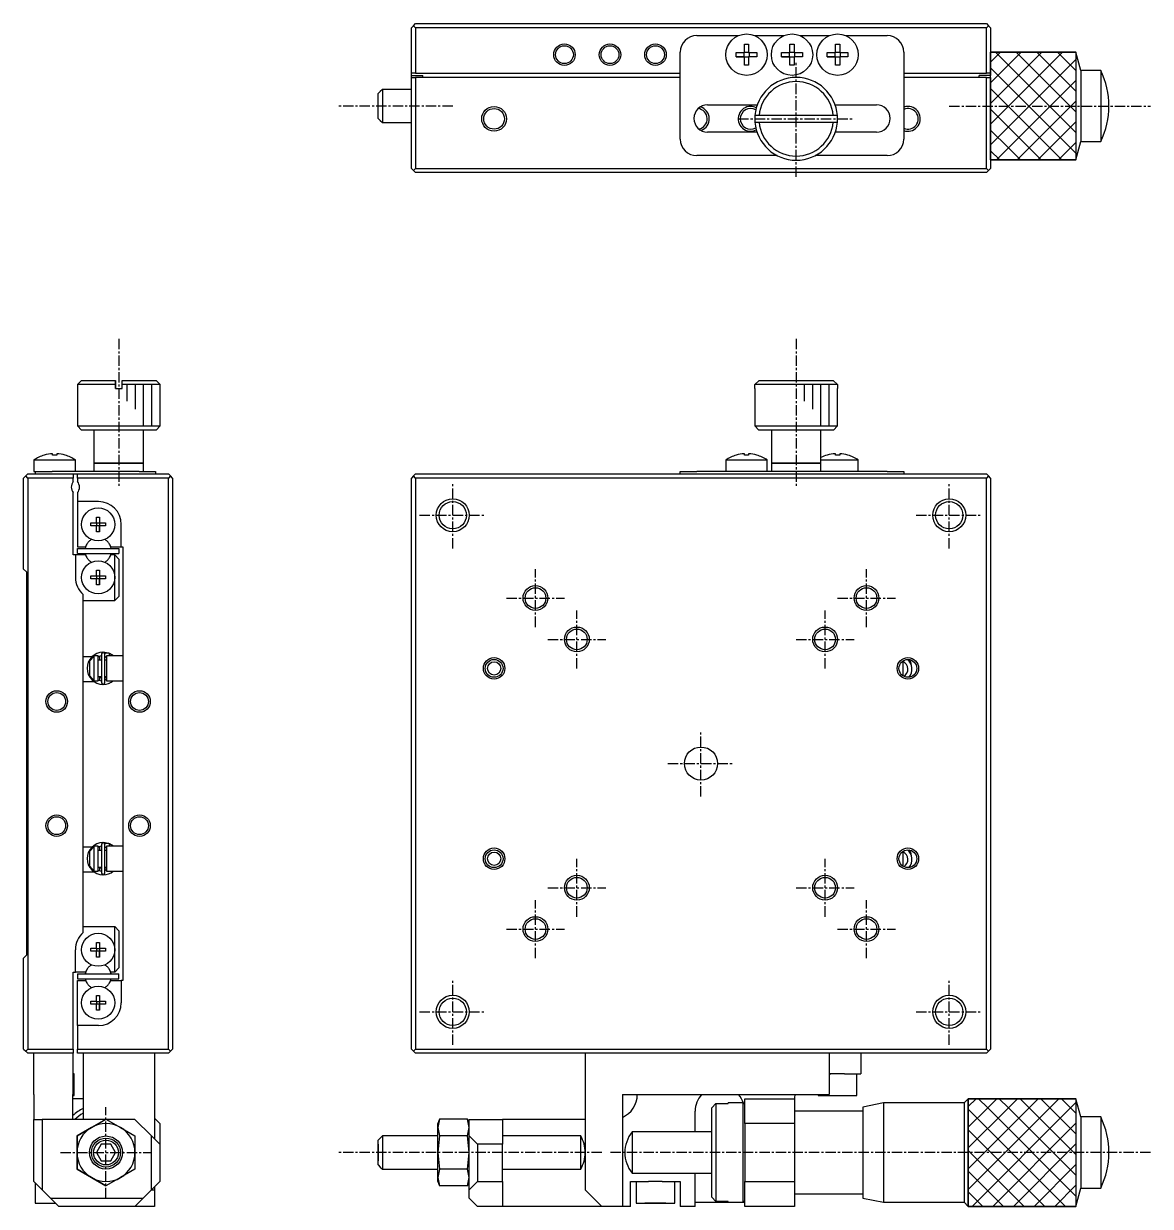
# Model space of a CAD drawing. Extents: x 10 to 359, y 10 to 237.
# Drawn here: x 67 to 203.2, y 94.1 to 237 of the extents above; entities that cross this region are included whole.
import ezdxf

# ---------------------------------------------------------------- set-up
doc = ezdxf.new("R2010")
doc.units = 0
doc.linetypes.add('CENTER', pattern=[2, 1.25, -0.25, 0.25, -0.25])
doc.layers.get('0').update_dxf_attribs({"linetype": 'CONTINUOUS'})
doc.layers.add('CENTER', color=1, linetype='CENTER')

msp = doc.modelspace()

# ---------------------------------------------------------------- linework, layer by layer
at = {"color": 7, "linetype": 'CONTINUOUS'}
for p, q in [((113.849997, 236.5), (114.099997, 236.75)), ((113.849997, 231), (113.849997, 236.5)), ((114.099997, 236.75), (114.349997, 237)), ((114.099997, 236.75), (114.349997, 236.5)), ((114.349997, 237), (183.349997, 237)), ((114.349997, 236.5), (114.349997, 231)), ((183.349997, 236.5), (114.349997, 236.5)), ((183.349997, 237), (183.599997, 236.75)), ((183.349997, 236.5), (183.599997, 236.75)), ((183.349997, 231), (183.349997, 236.5)), ((183.599997, 236.75), (183.849997, 236.5)), ((148.349997, 235.55), (153.370201, 235.55)), ((154.089997, 234.50859), (154.609997, 234.50859)), ((154.089997, 233.51), (154.089997, 234.50859)), ((154.609997, 234.50859), (154.609997, 233.51)), ((155.329792, 235.55), (158.870201, 235.55)), ((159.589997, 234.50859), (160.109997, 234.50859)), ((159.589997, 233.51), (159.589997, 234.50859)), ((160.109997, 234.50859), (160.109997, 233.51)), ((160.829792, 235.55), (164.370201, 235.55)), ((165.089997, 234.50859), (165.609997, 234.50859)), ((165.089997, 233.51), (165.089997, 234.50859)), ((165.609997, 234.50859), (165.609997, 233.51)), ((166.329792, 235.55), (171.349997, 235.55)), ((146.349997, 223.05), (146.349997, 233.55)), ((153.091407, 232.99), (153.091407, 233.51)), ((153.091407, 233.51), (154.089997, 233.51)), ((154.089997, 232.99), (153.091407, 232.99)), ((153.091407, 232.99), (154.048622, 232.99)), ((154.048622, 232.99), (154.048622, 233.51)), ((154.089997, 232.99), (154.048622, 232.99)), ((154.089997, 233.551375), (154.609997, 233.551375)), ((154.089997, 231.99141), (154.089997, 232.99)), ((154.609997, 232.948625), (154.089997, 232.948625)), ((154.609997, 233.51), (155.608586, 233.51)), ((154.609997, 232.99), (154.609997, 231.99141)), ((155.608586, 232.99), (154.609997, 232.99)), ((154.651371, 232.99), (154.609997, 232.99)), ((154.651371, 233.51), (154.651371, 232.99)), ((155.608586, 232.99), (154.651371, 232.99)), ((155.608586, 233.51), (155.608586, 232.99)), ((158.591407, 232.99), (158.591407, 233.51)), ((158.591407, 233.51), (159.589997, 233.51)), ((159.589997, 232.99), (158.591407, 232.99)), ((158.591407, 232.99), (159.548622, 232.99)), ((159.548622, 232.99), (159.548622, 233.51)), ((159.589997, 232.99), (159.548622, 232.99)), ((159.589997, 233.551375), (160.109997, 233.551375)), ((159.589997, 231.99141), (159.589997, 232.99)), ((160.109997, 232.948625), (159.589997, 232.948625)), ((160.109997, 233.51), (161.108586, 233.51)), ((160.109997, 232.99), (160.109997, 231.99141)), ((161.108586, 232.99), (160.109997, 232.99)), ((160.151371, 232.99), (160.109997, 232.99)), ((160.151371, 233.51), (160.151371, 232.99)), ((161.108586, 232.99), (160.151371, 232.99)), ((161.108586, 233.51), (161.108586, 232.99)), ((164.091407, 232.99), (164.091407, 233.51)), ((164.091407, 233.51), (165.089997, 233.51)), ((165.089997, 232.99), (164.091407, 232.99)), ((164.091407, 232.99), (165.048622, 232.99)), ((165.048622, 232.99), (165.048622, 233.51)), ((165.089997, 232.99), (165.048622, 232.99)), ((165.089997, 233.551375), (165.609997, 233.551375)), ((165.089997, 231.99141), (165.089997, 232.99)), ((165.609997, 232.948625), (165.089997, 232.948625)), ((165.609997, 233.51), (166.608586, 233.51)), ((165.609997, 232.99), (165.609997, 231.99141)), ((166.608586, 232.99), (165.609997, 232.99)), ((165.651371, 232.99), (165.609997, 232.99)), ((165.651371, 233.51), (165.651371, 232.99)), ((166.608586, 232.99), (165.651371, 232.99)), ((166.608586, 233.51), (166.608586, 232.99)), ((173.349997, 233.55), (173.349997, 223.05)), ((183.849997, 233.549999), (194.150004, 233.549999)), ((183.849997, 220.550001), (183.849997, 233.549999)), ((194.739492, 231.35), (194.150004, 233.549999)), ((194.150004, 233.549999), (194.150004, 220.550001)), ((154.609997, 231.99141), (154.089997, 231.99141)), ((160.109997, 231.99141), (159.589997, 231.99141)), ((165.609997, 231.99141), (165.089997, 231.99141)), ((114.349997, 231), (113.849997, 231)), ((113.849997, 230.75), (113.849997, 231)), ((113.849997, 230.75), (115.249997, 230.75)), ((113.849997, 230.5), (113.849997, 230.75)), ((113.849997, 219.5), (113.849997, 230.5)), ((113.849997, 230.5), (114.349997, 230.5)), ((114.349997, 231), (146.349997, 231)), ((114.349997, 230.5), (114.349997, 219.5)), ((146.349997, 230.5), (114.349997, 230.5)), ((115.249997, 230.5), (115.249997, 230.75)), ((173.349997, 231), (183.349997, 231)), ((183.349997, 230.5), (173.349997, 230.5)), ((183.849997, 230.75), (182.449997, 230.75)), ((182.449997, 230.5), (182.449997, 230.75)), ((183.849997, 231), (183.349997, 231)), ((183.349997, 219.5), (183.349997, 230.5)), ((183.349997, 230.5), (183.849997, 230.5)), ((183.849997, 231), (183.849997, 230.75)), ((183.849997, 230.5), (183.849997, 230.75)), ((183.849997, 230.5), (183.849997, 219.5)), ((194.739492, 231.35), (194.739492, 222.75)), ((197.150003, 231.35), (194.739492, 231.35)), ((197.150003, 231.35), (197.150003, 222.75)), ((110.099996, 228.8), (109.849996, 228.55)), ((110.349996, 229.05), (110.099996, 228.8)), ((110.349996, 229.05), (110.349997, 227.05)), ((113.849997, 229.05), (110.349996, 229.05)), ((109.849997, 227.05), (109.849996, 228.55)), ((109.849997, 225.55), (109.849997, 227.05)), ((110.349997, 227.05), (110.349997, 225.05)), ((149.649997, 227.2), (155.647869, 227.2)), ((155.86781, 225.9), (155.366022, 225.9)), ((164.832183, 225.9), (155.86781, 225.9)), ((165.333971, 225.9), (164.832183, 225.9)), ((165.052124, 227.2), (170.049997, 227.2)), ((109.849997, 225.55), (110.099997, 225.3)), ((110.099997, 225.3), (110.349997, 225.05)), ((110.349997, 225.05), (113.849997, 225.05)), ((155.366022, 225.1), (155.86781, 225.1)), ((155.366022, 225.1), (165.333971, 225.1)), ((155.86781, 225.1), (164.832183, 225.1)), ((164.832183, 225.1), (165.333971, 225.1)), ((155.612909, 223.9), (149.649997, 223.9)), ((170.049997, 223.9), (165.087084, 223.9)), ((194.150004, 220.550001), (194.739492, 222.75)), ((194.739492, 222.75), (197.150003, 222.75)), ((158.070194, 221.05), (148.349997, 221.05)), ((171.349997, 221.05), (162.629799, 221.05)), ((194.150004, 220.550001), (183.849997, 220.550001)), ((114.099997, 219.25), (113.849997, 219.5)), ((114.349997, 219.5), (114.099997, 219.25)), ((114.349997, 219), (114.099997, 219.25)), ((114.349997, 219.5), (183.349997, 219.5)), ((183.349997, 219), (114.349997, 219)), ((183.599997, 219.25), (183.349997, 219.5)), ((183.599997, 219.25), (183.349997, 219)), ((183.849997, 219.5), (183.599997, 219.25)), ((74, 193.9), (73.5, 193.4)), ((78.1, 193.4), (73.5, 193.4)), ((73.5, 193.4), (73.5, 188.4)), ((74, 193.9), (78.1, 193.9)), ((78.1, 193.4), (78.1, 193.9)), ((78.1, 193.9), (78.1, 193.4)), ((78.1, 192.9), (78.1, 193.4)), ((78.1, 193.4), (78.1, 192.9)), ((78.9, 193.9), (83, 193.9)), ((78.9, 193.4), (78.9, 193.9)), ((83.5, 193.4), (78.9, 193.4)), ((78.9, 192.9), (78.9, 193.4)), ((83.5, 193.4), (83, 193.9)), ((83.5, 188.4), (83.5, 193.4)), ((155.366022, 193.4), (155.86781, 193.9)), ((165.333971, 193.4), (155.366022, 193.4)), ((155.366022, 192.9), (155.366022, 193.4)), ((155.86781, 193.9), (164.832183, 193.9)), ((155.86781, 193.9), (164.832183, 193.9)), ((164.832183, 193.9), (165.333971, 193.4)), ((165.333971, 193.4), (165.333971, 192.9)), ((78.1, 192.9), (78.9, 192.9)), ((155.349997, 192.9), (155.366022, 192.9)), ((155.349997, 192.9), (155.366022, 192.9)), ((155.349997, 192.9), (155.349997, 188.4)), ((165.333971, 192.9), (165.349997, 192.9)), ((165.333971, 192.9), (165.349997, 192.9)), ((165.349997, 188.4), (165.349997, 192.9)), ((73.5, 188.4), (78.5, 188.4)), ((73.5, 188.4), (74, 187.9)), ((78.5, 187.9), (74, 187.9)), ((75.5, 187.9), (75.5, 183.9)), ((78.5, 188.4), (83.5, 188.4)), ((83, 187.9), (78.5, 187.9)), ((81.5, 183.9), (81.5, 187.9)), ((83, 187.9), (83.5, 188.4)), ((155.349997, 188.4), (165.349997, 188.4)), ((155.349997, 188.4), (155.849997, 187.9)), ((164.849997, 187.9), (155.849997, 187.9)), ((157.349997, 187.9), (157.349997, 183.9)), ((163.349997, 183.9), (163.349997, 187.9)), ((164.849997, 187.9), (165.349997, 188.4)), ((69.49141, 184.862581), (69.488067, 184.869436)), ((70.49, 184.862581), (70.49, 185.034953)), ((71.01, 184.862581), (70.49, 184.862581)), ((71.01, 185.034953), (71.01, 184.862581)), ((72.011933, 184.869436), (72.00859, 184.862581)), ((153.091407, 184.862581), (153.088064, 184.869436)), ((153.091407, 184.862581), (153.088064, 184.869436)), ((154.089997, 184.862581), (154.089997, 185.034953)), ((154.609997, 184.862581), (154.089997, 184.862581)), ((154.609997, 185.034953), (154.609997, 184.862581)), ((155.611929, 184.869436), (155.608586, 184.862581)), ((155.611929, 184.869436), (155.608586, 184.862581)), ((164.091407, 184.862581), (164.088064, 184.869436)), ((164.091407, 184.862581), (164.088064, 184.869436)), ((165.089997, 184.862581), (165.089997, 185.034953)), ((165.609997, 184.862581), (165.089997, 184.862581)), ((165.609997, 185.034953), (165.609997, 184.862581)), ((166.611929, 184.869436), (166.608586, 184.862581)), ((166.611929, 184.869436), (166.608586, 184.862581)), ((68.25, 184.291657), (73.25, 184.291657)), ((68.25, 184.291657), (68.25, 182.9)), ((73.25, 182.9), (73.25, 184.291657)), ((75.5, 183.9), (78.5, 183.9)), ((78.5, 183.9), (75.5, 183.9)), ((75.5, 183.9), (75.5, 182.9)), ((78.5, 183.9), (81.5, 183.9)), ((81.5, 183.9), (78.5, 183.9)), ((81.5, 182.9), (81.5, 183.9)), ((151.849997, 184.291657), (156.849997, 184.291657)), ((151.849997, 184.291657), (151.849997, 182.9)), ((156.849997, 182.9), (156.849997, 184.291657)), ((157.349997, 183.9), (163.349997, 183.9)), ((163.349997, 183.9), (157.349997, 183.9)), ((157.349997, 183.9), (157.349997, 182.9)), ((163.349997, 184.291657), (167.849997, 184.291657)), ((163.349997, 182.9), (163.349997, 183.9)), ((167.849997, 182.9), (167.849997, 184.291657)), ((67.25, 182.35), (67, 182.1)), ((67, 171.1), (67, 182.1)), ((67.25, 182.35), (67.5, 182.6)), ((67.5, 182.1), (67.25, 182.35)), ((67.5, 182.6), (73, 182.6)), ((73, 182.1), (67.5, 182.1)), ((67.5, 182.1), (67.5, 113.1)), ((68.25, 182.9), (68.45, 182.9)), ((68.45, 182.6), (68.45, 182.9)), ((68.45, 182.9), (70.45, 182.9)), ((71.825, 182.9), (70.45, 182.9)), ((80.95, 182.9), (71.825, 182.9)), ((73, 182.6), (73.5, 182.6)), ((73, 182.6), (73, 182.1)), ((73, 181.661438), (73, 182.1)), ((73.5, 182.6), (84.5, 182.6)), ((73.5, 182.1), (73.5, 182.6)), ((73.5, 182.1), (73.5, 181.661438)), ((84.5, 182.1), (73.5, 182.1)), ((80.95, 182.9), (82.95, 182.9)), ((82.95, 182.9), (82.95, 182.6)), ((84.5, 182.6), (84.75, 182.35)), ((84.75, 182.35), (84.5, 182.1)), ((84.5, 113.1), (84.5, 182.1)), ((85, 182.1), (84.75, 182.35)), ((85, 182.1), (85, 113.1)), ((114.099997, 182.35), (113.849997, 182.1)), ((113.849997, 113.1), (113.849997, 182.1)), ((114.349997, 182.6), (114.099997, 182.35)), ((114.349997, 182.1), (114.099997, 182.35)), ((114.349997, 182.6), (183.349997, 182.6)), ((114.349997, 182.1), (114.349997, 113.1)), ((183.349997, 182.1), (114.349997, 182.1)), ((146.349997, 182.6), (146.349997, 182.9)), ((146.349997, 182.9), (148.349997, 182.9)), ((153.274997, 182.9), (148.349997, 182.9)), ((155.424997, 182.9), (153.274997, 182.9)), ((158.774997, 182.9), (155.424997, 182.9)), ((160.924997, 182.9), (158.774997, 182.9)), ((164.274997, 182.9), (160.924997, 182.9)), ((166.424997, 182.9), (164.274997, 182.9)), ((171.349997, 182.9), (166.424997, 182.9)), ((171.349997, 182.9), (173.349997, 182.9)), ((173.349997, 182.9), (173.349997, 182.6)), ((183.599997, 182.35), (183.349997, 182.6)), ((183.599997, 182.35), (183.349997, 182.1)), ((183.349997, 113.1), (183.349997, 182.1)), ((183.849997, 182.1), (183.599997, 182.35)), ((183.849997, 182.1), (183.849997, 113.1)), ((73, 172.8), (73, 180.338562)), ((73.5, 180.338562), (73.5, 179.25)), ((76.05, 179.25), (73.5, 179.25)), ((73.5, 179.25), (73.5, 173.8)), ((75.82, 177.386361), (76.18, 177.386361)), ((75.82, 176.68), (75.82, 177.386361)), ((76.18, 177.386361), (76.18, 176.68)), ((76.18, 177.386361), (76.18, 176.68)), ((75.113639, 176.68), (75.82, 176.68)), ((75.113639, 176.32), (75.113639, 176.68)), ((75.82, 176.32), (75.113639, 176.32)), ((75.830372, 176.669628), (75.82, 176.68)), ((75.830372, 176.330372), (75.82, 176.32)), ((75.82, 175.613639), (75.82, 176.32)), ((75.830372, 176.330372), (75.830372, 176.669628)), ((75.830372, 176.669628), (76.169628, 176.669628)), ((76.169628, 176.330372), (75.830372, 176.330372)), ((76.169628, 176.669628), (76.18, 176.68)), ((76.169628, 176.669628), (76.169628, 176.330372)), ((76.169628, 176.330372), (76.18, 176.32)), ((76.18, 176.68), (76.886361, 176.68)), ((76.18, 176.32), (76.18, 175.613639)), ((76.886361, 176.32), (76.18, 176.32)), ((76.18, 175.613639), (76.18, 176.32)), ((76.886361, 176.68), (76.886361, 176.32)), ((78.8, 173.8), (78.8, 176.5)), ((76.18, 175.613639), (75.82, 175.613639)), ((73.5, 173.8), (74.455588, 173.8)), ((73.5, 173), (73.5, 173.6)), ((73.5, 173.6), (78.5, 173.6)), ((73.5, 173), (78.5, 173)), ((74.455588, 173.8), (74.625185, 174.09375)), ((77.374815, 174.09375), (77.544412, 173.8)), ((77.544412, 173.8), (78.8, 173.8)), ((78.5, 173.6), (78.5, 173)), ((78.8, 173.8), (79, 173.8)), ((79, 173.8), (79, 121.4)), ((73.25, 172.8), (73, 172.8)), ((73.25, 172.8), (73.25, 170.1)), ((74.455588, 172.8), (73.25, 172.8)), ((74.625185, 172.50625), (74.455588, 172.8)), ((77.544412, 172.8), (77.374815, 172.50625)), ((78, 172.8), (77.544412, 172.8)), ((78, 170.1), (78, 172.8)), ((78, 172.8), (78.5, 172.3)), ((78.5, 172.3), (78.5, 167.8)), ((67, 171.1), (67.35, 170.75)), ((67.35, 170.75), (67.35, 124.45)), ((75.113639, 170.28), (75.82, 170.28)), ((75.113639, 169.92), (75.113639, 170.28)), ((75.82, 170.986361), (76.18, 170.986361)), ((75.82, 170.28), (75.82, 170.986361)), ((75.830372, 170.269628), (75.82, 170.28)), ((75.830372, 169.930372), (75.830372, 170.269628)), ((75.830372, 170.269628), (76.169628, 170.269628)), ((76.169628, 170.269628), (76.18, 170.28)), ((76.169628, 170.269628), (76.169628, 169.930372)), ((76.18, 170.986361), (76.18, 170.28)), ((76.18, 170.986361), (76.18, 170.28)), ((76.18, 170.28), (76.886361, 170.28)), ((76.886361, 170.28), (76.886361, 169.92)), ((78, 167.3), (78, 170.1)), ((75.82, 169.92), (75.113639, 169.92)), ((75.830372, 169.930372), (75.82, 169.92)), ((75.82, 169.213639), (75.82, 169.92)), ((76.18, 169.213639), (75.82, 169.213639)), ((76.169628, 169.930372), (75.830372, 169.930372)), ((76.169628, 169.930372), (76.18, 169.92)), ((76.18, 169.92), (76.18, 169.213639)), ((76.886361, 169.92), (76.18, 169.92)), ((76.18, 169.213639), (76.18, 169.92)), ((74.2, 160.075), (74.2, 168.020938)), ((74.2, 167.3), (78, 167.3)), ((78.5, 167.8), (78, 167.3)), ((75.248683, 160.5), (74.2, 160.5)), ((74.2, 157.925), (74.2, 160.075)), ((75, 160.016515), (75.5, 160.545683)), ((75.5, 160.6), (75.5, 160.545683)), ((76, 160.6), (75.5, 160.6)), ((75.5, 160.545683), (75.5, 157.654317)), ((75.99981, 160.542321), (76.411485, 160.653536)), ((76, 157.6), (76, 160.6)), ((76.2, 160.5), (76, 160.5)), ((76.411506, 160.1), (76, 160.1)), ((76.2, 160.1), (76.2, 160.5)), ((76.411506, 160.859909), (76.411506, 157.359909)), ((77.381193, 160.892969), (76.633654, 161.053626)), ((76.808138, 160.887204), (76.79999, 160.883279)), ((76.801506, 157.359909), (76.801506, 160.859909)), ((76.801506, 160.258228), (76.80184, 160.272462)), ((77, 160.1), (76.801506, 160.1)), ((76.80184, 160.272462), (76.802902, 160.287451)), ((76.802902, 160.287451), (76.804689, 160.302369)), ((76.804689, 160.302369), (76.807198, 160.317181)), ((76.807198, 160.317181), (76.810422, 160.331853)), ((76.839511, 160.901115), (76.808138, 160.887204)), ((76.810422, 160.331853), (76.814354, 160.346349)), ((76.814354, 160.346349), (76.818987, 160.360635)), ((76.818987, 160.360635), (76.824309, 160.374678)), ((76.824309, 160.374678), (76.830309, 160.388444)), ((76.830309, 160.388444), (76.836973, 160.401901)), ((76.836973, 160.401901), (76.844288, 160.415015)), ((76.871527, 160.913441), (76.839511, 160.901115)), ((76.844288, 160.415015), (76.852236, 160.427755)), ((76.852236, 160.427755), (76.860801, 160.44009)), ((76.860801, 160.44009), (76.869963, 160.451989)), ((76.869963, 160.451989), (76.879701, 160.463423)), ((76.904107, 160.92415), (76.871527, 160.913441)), ((76.879701, 160.463423), (76.889994, 160.474363)), ((76.889994, 160.474363), (76.900817, 160.484781)), ((76.900817, 160.484781), (76.912147, 160.494649)), ((76.937171, 160.933217), (76.904107, 160.92415)), ((76.912147, 160.494649), (76.923957, 160.503944)), ((76.923957, 160.503944), (76.936219, 160.512638)), ((76.936219, 160.512638), (76.948903, 160.52071)), ((76.97064, 160.940621), (76.937171, 160.933217)), ((76.948903, 160.52071), (76.96198, 160.528138)), ((76.96198, 160.528138), (76.975418, 160.5349)), ((77.00443, 160.946344), (76.97064, 160.940621)), ((76.975418, 160.5349), (76.989183, 160.540978)), ((76.989183, 160.540978), (76.999977, 160.545178)), ((77, 160.6), (77, 157.6)), ((79, 160.6), (77, 160.6)), ((77.038459, 160.950371), (77.00443, 160.946344)), ((77.072643, 160.952693), (77.038459, 160.950371)), ((77.106901, 160.953304), (77.072643, 160.952693)), ((77.141147, 160.952203), (77.106901, 160.953304)), ((77.175298, 160.949392), (77.141147, 160.952203)), ((77.20927, 160.944877), (77.175298, 160.949392)), ((77.24298, 160.93867), (77.20927, 160.944877)), ((77.276346, 160.930784), (77.24298, 160.93867)), ((77.271911, 160.611398), (77.265732, 160.6)), ((77.278245, 160.623513), (77.271911, 160.611398)), ((77.380579, 160.893246), (77.2763, 160.59999)), ((77.309286, 160.921239), (77.276346, 160.930784)), ((77.284692, 160.636263), (77.278245, 160.623513)), ((77.29121, 160.649565), (77.284692, 160.636263)), ((77.297754, 160.663328), (77.29121, 160.649565)), ((77.304281, 160.677461), (77.297754, 160.663328)), ((77.310747, 160.69187), (77.304281, 160.677461)), ((77.341717, 160.910057), (77.309286, 160.921239)), ((77.317109, 160.706458), (77.310747, 160.69187)), ((77.323325, 160.721128), (77.317109, 160.706458)), ((77.329353, 160.735781), (77.323325, 160.721128)), ((77.335152, 160.750321), (77.329353, 160.735781)), ((77.340685, 160.764649), (77.335152, 160.750321)), ((77.345913, 160.77867), (77.340685, 160.764649)), ((77.371894, 160.897982), (77.341717, 160.910057)), ((77.350803, 160.792291), (77.345913, 160.77867)), ((77.355321, 160.80542), (77.350803, 160.792291)), ((77.359438, 160.81797), (77.355321, 160.80542)), ((77.363125, 160.829857), (77.359438, 160.81797)), ((77.366359, 160.841001), (77.363125, 160.829857)), ((77.369117, 160.851328), (77.366359, 160.841001)), ((77.371381, 160.860769), (77.369117, 160.851328)), ((77.370628, 160.89825), (77.372567, 160.897593)), ((77.373136, 160.869261), (77.371381, 160.860769)), ((77.854437, 160.600223), (77.371474, 160.897171)), ((77.372567, 160.897593), (77.373989, 160.895741)), ((77.37437, 160.876747), (77.373136, 160.869261)), ((77.373989, 160.895741), (77.374884, 160.892706)), ((77.375076, 160.883177), (77.37437, 160.876747)), ((77.374884, 160.892706), (77.375247, 160.888509)), ((77.375247, 160.888509), (77.375076, 160.883177)), ((77.40077, 160.884342), (77.381193, 160.892969)), ((75, 158.183485), (75, 160.016515)), ((173.249997, 159.916515), (173.249997, 159.992448)), ((173.249997, 159.991978), (173.249997, 158.208022)), ((173.249997, 159.916515), (173.249997, 158.208022)), ((74.2, 137.075), (74.2, 157.925)), ((74.2, 157.5), (75.517927, 157.5)), ((75.5, 157.654317), (75, 158.183485)), ((75.5, 157.654317), (75.5, 157.6)), ((75.5, 157.6), (76, 157.6)), ((76.411452, 157.566596), (75.999851, 157.677142)), ((76, 158.1), (76.411506, 158.1)), ((76.2, 157.608123), (76.2, 158.1)), ((76.2, 158), (76.411506, 158)), ((76.801506, 158.1), (77, 158.1)), ((76.801506, 158), (77, 158)), ((76.80159, 157.954552), (76.801506, 157.961589)), ((76.802303, 157.939539), (76.80159, 157.954552)), ((76.803744, 157.924577), (76.802303, 157.939539)), ((76.805909, 157.909699), (76.803744, 157.924577)), ((76.808795, 157.894943), (76.805909, 157.909699)), ((76.812396, 157.880341), (76.808795, 157.894943)), ((76.816703, 157.86593), (76.812396, 157.880341)), ((76.821708, 157.851744), (76.816703, 157.86593)), ((76.827401, 157.837816), (76.821708, 157.851744)), ((76.833769, 157.824181), (76.827401, 157.837816)), ((76.840798, 157.810871), (76.833769, 157.824181)), ((76.848473, 157.79792), (76.840798, 157.810871)), ((76.856778, 157.78536), (76.848473, 157.79792)), ((76.865693, 157.773223), (76.856778, 157.78536)), ((76.875199, 157.761538), (76.865693, 157.773223)), ((76.885274, 157.750336), (76.875199, 157.761538)), ((76.895894, 157.739647), (76.885274, 157.750336)), ((76.907036, 157.729497), (76.895894, 157.739647)), ((76.918673, 157.719914), (76.907036, 157.729497)), ((76.930777, 157.710924), (76.918673, 157.719914)), ((76.943318, 157.702551), (76.930777, 157.710924)), ((76.956267, 157.694817), (76.943318, 157.702551)), ((76.969591, 157.687745), (76.956267, 157.694817)), ((76.983257, 157.681354), (76.969591, 157.687745)), ((76.99723, 157.675663), (76.983257, 157.681354)), ((76.999981, 157.674638), (76.99723, 157.675663)), ((77, 157.6), (79, 157.6)), ((77.313649, 157.299978), (77.314961, 157.300405)), ((77.314961, 157.300405), (77.316138, 157.30079)), ((77.316138, 157.30079), (77.317401, 157.301207)), ((77.317401, 157.301207), (77.319494, 157.301903)), ((77.319494, 157.301903), (77.322134, 157.302791)), ((77.322134, 157.302791), (77.323183, 157.303148)), ((77.323183, 157.303148), (77.3251, 157.303804)), ((77.3251, 157.303804), (77.326293, 157.304216)), ((77.326293, 157.304216), (77.330602, 157.305723)), ((77.330602, 157.305723), (77.332031, 157.30623)), ((77.332031, 157.30623), (77.334843, 157.307238)), ((77.334843, 157.307238), (77.371894, 157.321835)), ((77.368163, 157.322097), (77.370628, 157.321567)), ((77.370628, 157.321567), (77.370322, 157.322295)), ((77.371894, 157.321835), (77.370628, 157.321567)), ((77.371662, 157.322726), (77.389585, 157.330508)), ((75.248683, 137.5), (74.2, 137.5)), ((75, 137.016515), (75.5, 137.545683)), ((75.5, 137.6), (75.5, 137.545683)), ((76, 137.6), (75.5, 137.6)), ((75.5, 137.545683), (75.5, 134.654317)), ((75.99981, 137.542321), (76.411485, 137.653536)), ((76, 134.6), (76, 137.6)), ((76.2, 137.5), (76, 137.5)), ((76.2, 137.1), (76.2, 137.5)), ((76.411506, 137.859909), (76.411506, 134.359909)), ((77.40077, 137.884342), (76.633654, 138.053626)), ((76.808138, 137.887204), (76.79999, 137.883279)), ((76.801506, 134.359909), (76.801506, 137.859909)), ((76.801506, 137.258228), (76.80184, 137.272462)), ((76.80184, 137.272462), (76.802902, 137.287451)), ((76.802902, 137.287451), (76.804689, 137.302369)), ((76.804689, 137.302369), (76.807198, 137.317181)), ((76.807198, 137.317181), (76.810422, 137.331853)), ((76.839511, 137.901115), (76.808138, 137.887204)), ((76.810422, 137.331853), (76.814354, 137.346349)), ((76.814354, 137.346349), (76.818987, 137.360635)), ((76.818987, 137.360635), (76.824309, 137.374678)), ((76.824309, 137.374678), (76.830309, 137.388444)), ((76.830309, 137.388444), (76.836973, 137.401901)), ((76.836973, 137.401901), (76.844288, 137.415015)), ((76.871527, 137.913441), (76.839511, 137.901115)), ((76.844288, 137.415015), (76.852236, 137.427755)), ((76.852236, 137.427755), (76.860801, 137.44009)), ((76.860801, 137.44009), (76.869963, 137.451989)), ((76.869963, 137.451989), (76.879701, 137.463423)), ((76.904107, 137.92415), (76.871527, 137.913441)), ((76.879701, 137.463423), (76.889994, 137.474363)), ((76.889994, 137.474363), (76.900817, 137.484781)), ((76.900817, 137.484781), (76.912147, 137.494649)), ((76.937171, 137.933217), (76.904107, 137.92415)), ((76.912147, 137.494649), (76.923957, 137.503944)), ((76.923957, 137.503944), (76.936219, 137.512638)), ((76.936219, 137.512638), (76.948903, 137.52071)), ((76.97064, 137.940621), (76.937171, 137.933217)), ((76.948903, 137.52071), (76.96198, 137.528138)), ((76.96198, 137.528138), (76.975418, 137.5349)), ((77.00443, 137.946344), (76.97064, 137.940621)), ((76.975418, 137.5349), (76.989183, 137.540978)), ((76.989183, 137.540978), (76.999977, 137.545178)), ((77, 137.6), (77, 134.6)), ((79, 137.6), (77, 137.6)), ((77.038459, 137.950371), (77.00443, 137.946344)), ((77.072643, 137.952693), (77.038459, 137.950371)), ((77.106901, 137.953304), (77.072643, 137.952693)), ((77.141147, 137.952203), (77.106901, 137.953304)), ((77.175298, 137.949392), (77.141147, 137.952203)), ((77.20927, 137.944877), (77.175298, 137.949392)), ((77.24298, 137.93867), (77.20927, 137.944877)), ((77.276346, 137.930784), (77.24298, 137.93867)), ((77.271911, 137.611398), (77.265732, 137.6)), ((77.278245, 137.623513), (77.271911, 137.611398)), ((77.380579, 137.893246), (77.2763, 137.59999)), ((77.309286, 137.921239), (77.276346, 137.930784)), ((77.284692, 137.636263), (77.278245, 137.623513)), ((77.29121, 137.649565), (77.284692, 137.636263)), ((77.297754, 137.663328), (77.29121, 137.649565)), ((77.304281, 137.677461), (77.297754, 137.663328)), ((77.310747, 137.69187), (77.304281, 137.677461)), ((77.341717, 137.910057), (77.309286, 137.921239)), ((77.317109, 137.706458), (77.310747, 137.69187)), ((77.323325, 137.721128), (77.317109, 137.706458)), ((77.329353, 137.735781), (77.323325, 137.721128)), ((77.335152, 137.750321), (77.329353, 137.735781)), ((77.340685, 137.764649), (77.335152, 137.750321)), ((77.345913, 137.77867), (77.340685, 137.764649)), ((77.371894, 137.897982), (77.341717, 137.910057)), ((77.350803, 137.792291), (77.345913, 137.77867)), ((77.355321, 137.80542), (77.350803, 137.792291)), ((77.359438, 137.81797), (77.355321, 137.80542)), ((77.363125, 137.829857), (77.359438, 137.81797)), ((77.366359, 137.841001), (77.363125, 137.829857)), ((77.369117, 137.851328), (77.366359, 137.841001)), ((77.371381, 137.860769), (77.369117, 137.851328)), ((77.370628, 137.89825), (77.372567, 137.897593)), ((77.373136, 137.869261), (77.371381, 137.860769)), ((77.854437, 137.600223), (77.371474, 137.897171)), ((77.372567, 137.897593), (77.373989, 137.895741)), ((77.37437, 137.876747), (77.373136, 137.869261)), ((77.373989, 137.895741), (77.374884, 137.892706)), ((77.375076, 137.883177), (77.37437, 137.876747)), ((77.374884, 137.892706), (77.375247, 137.888509)), ((77.375247, 137.888509), (77.375076, 137.883177)), ((74.2, 134.925), (74.2, 137.075)), ((75, 135.183485), (75, 137.016515)), ((76.411506, 137.1), (76, 137.1)), ((77, 137.1), (76.801506, 137.1)), ((173.249997, 136.916515), (173.249997, 136.992448)), ((173.249997, 136.991978), (173.249997, 135.208022)), ((173.249997, 136.916515), (173.249997, 135.208022)), ((74.2, 127.179062), (74.2, 134.925)), ((74.2, 134.5), (75.517927, 134.5)), ((75.5, 134.654317), (75, 135.183485)), ((75.5, 134.654317), (75.5, 134.6)), ((75.5, 134.6), (76, 134.6)), ((76.411452, 134.566596), (75.999851, 134.677142)), ((76, 135.1), (76.411506, 135.1)), ((76.2, 134.608123), (76.2, 135.1)), ((76.2, 135), (76.411506, 135)), ((76.801506, 135.1), (77, 135.1)), ((76.801506, 135), (77, 135)), ((76.80159, 134.954552), (76.801506, 134.961589)), ((76.802303, 134.939539), (76.80159, 134.954552)), ((76.803744, 134.924577), (76.802303, 134.939539)), ((76.805909, 134.909699), (76.803744, 134.924577)), ((76.808795, 134.894943), (76.805909, 134.909699)), ((76.812396, 134.880341), (76.808795, 134.894943)), ((76.816703, 134.86593), (76.812396, 134.880341)), ((76.821708, 134.851744), (76.816703, 134.86593)), ((76.827401, 134.837816), (76.821708, 134.851744)), ((76.833769, 134.824181), (76.827401, 134.837816)), ((76.840798, 134.810871), (76.833769, 134.824181)), ((76.848473, 134.79792), (76.840798, 134.810871)), ((76.856778, 134.78536), (76.848473, 134.79792)), ((76.865693, 134.773223), (76.856778, 134.78536)), ((76.875199, 134.761538), (76.865693, 134.773223)), ((76.885274, 134.750336), (76.875199, 134.761538)), ((76.895894, 134.739647), (76.885274, 134.750336)), ((76.907036, 134.729497), (76.895894, 134.739647)), ((76.918673, 134.719914), (76.907036, 134.729497)), ((76.930777, 134.710924), (76.918673, 134.719914)), ((76.943318, 134.702551), (76.930777, 134.710924)), ((76.956267, 134.694817), (76.943318, 134.702551)), ((76.969591, 134.687745), (76.956267, 134.694817)), ((76.983257, 134.681354), (76.969591, 134.687745)), ((76.99723, 134.675663), (76.983257, 134.681354)), ((76.999981, 134.674638), (76.99723, 134.675663)), ((77, 134.6), (79, 134.6)), ((77.371662, 134.322726), (77.389585, 134.330508)), ((77.379303, 134.326775), (77.380762, 134.326651)), ((77.313649, 134.299978), (77.314961, 134.300405)), ((77.314961, 134.300405), (77.316138, 134.30079)), ((77.316138, 134.30079), (77.317401, 134.301207)), ((77.317401, 134.301207), (77.319494, 134.301903)), ((77.319494, 134.301903), (77.322134, 134.302791)), ((77.322134, 134.302791), (77.323183, 134.303148)), ((77.323183, 134.303148), (77.3251, 134.303804)), ((77.3251, 134.303804), (77.326293, 134.304216)), ((77.326293, 134.304216), (77.330602, 134.305723)), ((77.330602, 134.305723), (77.332031, 134.30623)), ((77.332031, 134.30623), (77.334843, 134.307238)), ((77.334843, 134.307238), (77.371894, 134.321835)), ((77.368163, 134.322097), (77.370628, 134.321567)), ((77.370628, 134.321567), (77.370322, 134.322295)), ((77.371894, 134.321835), (77.370628, 134.321567)), ((74.2, 127.9), (78, 127.9)), ((78, 125.1), (78, 127.9)), ((78, 127.9), (78.5, 127.4)), ((78.5, 127.4), (78.5, 122.9)), ((75.82, 125.986361), (76.18, 125.986361)), ((75.82, 125.28), (75.82, 125.986361)), ((76.18, 125.986361), (76.18, 125.28)), ((76.18, 125.986361), (76.18, 125.28)), ((67.35, 124.45), (67, 124.1)), ((73.25, 122.4), (73.25, 125.1)), ((75.113639, 125.28), (75.82, 125.28)), ((75.113639, 124.92), (75.113639, 125.28)), ((75.82, 124.92), (75.113639, 124.92)), ((75.830372, 125.269628), (75.82, 125.28)), ((75.830372, 124.930372), (75.82, 124.92)), ((75.82, 124.213639), (75.82, 124.92)), ((75.830372, 124.930372), (75.830372, 125.269628)), ((75.830372, 125.269628), (76.169628, 125.269628)), ((76.169628, 124.930372), (75.830372, 124.930372)), ((76.169628, 125.269628), (76.18, 125.28)), ((76.169628, 125.269628), (76.169628, 124.930372)), ((76.169628, 124.930372), (76.18, 124.92)), ((76.18, 125.28), (76.886361, 125.28)), ((76.18, 124.92), (76.18, 124.213639)), ((76.886361, 124.92), (76.18, 124.92)), ((76.18, 124.213639), (76.18, 124.92)), ((76.886361, 125.28), (76.886361, 124.92)), ((78, 122.4), (78, 125.1)), ((67, 113.1), (67, 124.1)), ((76.18, 124.213639), (75.82, 124.213639)), ((78.5, 122.9), (78, 122.4)), ((73, 122.4), (73.25, 122.4)), ((73, 113.1), (73, 122.4)), ((74.455588, 122.4), (73.25, 122.4)), ((73.5, 122.2), (78.5, 122.2)), ((73.5, 122.2), (73.5, 121.6)), ((73.5, 121.6), (78.5, 121.6)), ((74.625185, 122.69375), (74.455588, 122.4)), ((77.544412, 122.4), (77.374815, 122.69375)), ((78, 122.4), (77.544412, 122.4)), ((78.5, 121.6), (78.5, 122.2)), ((73.5, 121.4), (74.455588, 121.4)), ((73.5, 115.95), (73.5, 121.4)), ((74.455588, 121.4), (74.625185, 121.10625)), ((77.374815, 121.10625), (77.544412, 121.4)), ((77.544412, 121.4), (78.8, 121.4)), ((78.8, 121.4), (78.8, 118.7)), ((79, 121.4), (78.8, 121.4)), ((75.113639, 118.88), (75.82, 118.88)), ((75.113639, 118.52), (75.113639, 118.88)), ((75.82, 119.586361), (76.18, 119.586361)), ((75.82, 118.88), (75.82, 119.586361)), ((75.830372, 118.869628), (75.82, 118.88)), ((75.830372, 118.530372), (75.830372, 118.869628)), ((75.830372, 118.869628), (76.169628, 118.869628)), ((76.169628, 118.869628), (76.18, 118.88)), ((76.169628, 118.869628), (76.169628, 118.530372)), ((76.18, 119.586361), (76.18, 118.88)), ((76.18, 119.586361), (76.18, 118.88)), ((76.18, 118.88), (76.886361, 118.88)), ((76.886361, 118.88), (76.886361, 118.52)), ((75.82, 118.52), (75.113639, 118.52)), ((75.830372, 118.530372), (75.82, 118.52)), ((75.82, 117.813639), (75.82, 118.52)), ((76.18, 117.813639), (75.82, 117.813639)), ((76.169628, 118.530372), (75.830372, 118.530372)), ((76.169628, 118.530372), (76.18, 118.52)), ((76.18, 118.52), (76.18, 117.813639)), ((76.886361, 118.52), (76.18, 118.52)), ((76.18, 117.813639), (76.18, 118.52)), ((76.05, 115.95), (73.5, 115.95)), ((73.5, 115.95), (73.5, 113.1)), ((67, 113.1), (67.25, 112.85)), ((67.25, 112.85), (67.5, 113.1)), ((67.5, 113.1), (73, 113.1)), ((73, 113.1), (73, 112.6)), ((73.5, 113.1), (84.5, 113.1)), ((73.5, 112.6), (73.5, 113.1)), ((84.5, 113.1), (84.75, 112.85)), ((85, 113.1), (84.75, 112.85)), ((113.849997, 113.1), (114.099997, 112.85)), ((114.349997, 113.1), (114.099997, 112.85)), ((114.349997, 113.1), (183.349997, 113.1)), ((183.599997, 112.85), (183.349997, 113.1)), ((183.599997, 112.85), (183.849997, 113.1)), ((67.5, 112.6), (67.25, 112.85)), ((73, 112.6), (67.5, 112.6)), ((68.25, 107.6), (68.25, 112.6)), ((72.95, 112.6), (72.95, 107.6)), ((84.5, 112.6), (73.5, 112.6)), ((74.2, 112.6), (74.2, 104.6)), ((82.8, 112.6), (82.8, 102.25)), ((84.75, 112.85), (84.5, 112.6)), ((114.099997, 112.85), (114.349997, 112.6)), ((183.349997, 112.6), (114.349997, 112.6)), ((134.849997, 112.6), (134.849997, 96.1)), ((164.349997, 112.6), (164.349997, 107.6)), ((168.149997, 112.6), (168.149997, 110.1)), ((183.349997, 112.6), (183.599997, 112.85)), ((73.1, 110.1), (72.95, 110.1)), ((73.1, 107.5), (73.1, 110.1)), ((164.523861, 110.1), (164.349997, 110.1)), ((164.349997, 110.1), (164.523861, 110.1)), ((165.349997, 110.1), (164.523861, 110.1)), ((166.176132, 110.1), (165.349997, 110.1)), ((166.176132, 110.1), (168.149997, 110.1)), ((167.699997, 107.5), (167.699997, 110.1)), ((68.25, 107.6), (68.25, 104.6)), ((72.95, 104.6), (72.95, 107.6)), ((72.95, 107.5), (73.1, 107.5)), ((139.349997, 107.6), (164.349997, 107.6)), ((139.349997, 107.6), (139.349997, 94.1)), ((162.999997, 107.6), (162.999997, 107.5)), ((162.999997, 107.5), (165.349997, 107.5)), ((165.349997, 107.5), (167.699997, 107.5)), ((74.2, 107.1), (72.95, 107.1)), ((150.149997, 106.008327), (150.649997, 106.51608)), ((150.149997, 95.191673), (150.149997, 106.008327)), ((150.149997, 105.243559), (150.149997, 106.008327)), ((150.649997, 106.51608), (150.649997, 94.68392)), ((150.649997, 106.51608), (152.149997, 106.51608)), ((152.149997, 106.51608), (152.149997, 106.6)), ((152.149997, 106.51608), (152.149997, 106.6)), ((153.949997, 106.6), (152.149997, 106.6)), ((153.949997, 94.6), (153.949997, 106.6)), ((154.149997, 106.4), (153.949997, 106.6)), ((154.149997, 104.1), (154.149997, 107.1)), ((154.149997, 107.1), (160.149997, 107.1)), ((160.149997, 107.1), (160.149997, 104.1)), ((170.899996, 106.599996), (168.399997, 106.099997)), ((168.399997, 106.099997), (168.399997, 95.100003)), ((170.899996, 106.599996), (170.899996, 94.600004)), ((180.650001, 106.599996), (170.899996, 106.599996)), ((181.150003, 107.099999), (180.650001, 106.599996)), ((180.650001, 106.599996), (180.650001, 94.600004)), ((181.150003, 107.099999), (194.150004, 107.099999)), ((181.150003, 94.100001), (181.150003, 107.099999)), ((194.739492, 104.9), (194.150004, 107.099999)), ((194.150004, 107.099999), (194.150004, 94.100001)), ((68.25, 104.6), (69.25, 104.6)), ((68.25, 97.1), (68.25, 104.6)), ((76.878203, 104.6), (69.25, 104.6)), ((69.25, 104.6), (69.25, 96.1)), ((75.2, 103.631089), (76.95, 104.641452)), ((76.878388, 104.600107), (75.2, 103.631089)), ((76.95, 104.641452), (76.878388, 104.600107)), ((76.95, 104.641452), (78.7, 103.631089)), ((80.45, 104.6), (77.021797, 104.6)), ((82.45, 102.6), (80.45, 104.6)), ((83.45, 104.1), (82.8, 104.75)), ((117.247069, 104.641452), (117.049997, 103.631089)), ((117.247069, 104.641452), (117.049997, 104.1)), ((120.652924, 104.641452), (117.247069, 104.641452)), ((120.849997, 103.631089), (120.652924, 104.641452)), ((120.849997, 104.1), (120.652924, 104.641452)), ((120.849997, 102.6), (120.849997, 104.6)), ((120.849997, 104.6), (124.849997, 104.6)), ((124.849997, 104.6), (124.849997, 101.6)), ((134.849997, 104.6), (124.849997, 104.6)), ((148.149997, 103.099996), (148.149997, 105.6)), ((168.399997, 105.6), (160.149997, 105.6)), ((194.739492, 104.9), (194.739492, 96.3)), ((197.150003, 104.9), (194.739492, 104.9)), ((197.150003, 104.9), (197.150003, 96.3)), ((73.45, 102.620726), (75.2, 103.631089)), ((75.2, 103.631089), (73.45, 102.620726)), ((78.7, 103.631089), (80.45, 102.620726)), ((83.45, 104.1), (83.45, 101.6)), ((117.049997, 103.631089), (117.049997, 104.1)), ((117.049997, 100.6), (117.049997, 103.631089)), ((117.049997, 103.631089), (117.247069, 102.620726)), ((120.652924, 102.620726), (120.849997, 103.631089)), ((140.527506, 103.099996), (140.527506, 98.100004)), ((150.149996, 103.099996), (140.527506, 103.099996)), ((160.149997, 104.1), (154.149997, 104.1)), ((154.149997, 104.1), (154.149997, 97.1)), ((160.149997, 104.1), (160.149997, 97.1)), ((73.45, 100.6), (73.45, 102.620726)), ((73.45, 102.620726), (73.45, 100.6)), ((76.37265, 101.6), (75.795299, 100.6)), ((77.52735, 101.6), (76.37265, 101.6)), ((78.104701, 100.6), (77.52735, 101.6)), ((78.104701, 100.6), (77.52735, 101.6)), ((80.45, 102.620726), (80.45, 100.6)), ((82.45, 96.1), (82.45, 102.6)), ((83.45, 101.6), (82.45, 102.6)), ((83.45, 101.6), (83.45, 97.1)), ((109.849997, 101.6), (109.849996, 100.6)), ((110.099997, 102.35), (109.849997, 102.1)), ((109.849997, 99.1), (109.849997, 102.1)), ((109.849997, 99.1), (109.849997, 102.1)), ((109.849997, 100.6), (109.849997, 101.6)), ((110.349997, 102.6), (110.099997, 102.35)), ((110.349997, 102.6), (110.349997, 98.6)), ((117.049977, 102.6), (110.349997, 102.6)), ((117.247069, 102.620726), (117.049997, 100.6)), ((120.652924, 102.620726), (117.247069, 102.620726)), ((120.849997, 100.6), (120.652924, 102.620726)), ((121.849997, 101.6), (120.849997, 102.6)), ((120.849997, 98.6), (120.849997, 102.6)), ((124.849997, 101.6), (121.849997, 101.6)), ((121.849997, 101.6), (121.849997, 97.1)), ((124.849997, 97.1), (124.849997, 101.6)), ((134.314098, 102.6), (124.850016, 102.6)), ((134.314098, 98.599995), (134.314098, 102.600005)), ((134.314098, 98.6), (134.314098, 102.6)), ((73.45, 98.579274), (73.45, 100.6)), ((73.45, 100.6), (73.45, 98.579274)), ((75.795299, 100.6), (76.37265, 99.6)), ((77.52735, 99.6), (78.104701, 100.6)), ((77.52735, 99.6), (78.104701, 100.6)), ((80.45, 100.6), (80.45, 98.579274)), ((109.849996, 100.6), (109.849997, 99.6)), ((109.849997, 99.6), (109.849997, 100.6)), ((117.049997, 97.568911), (117.049997, 100.6)), ((117.049997, 100.6), (117.247069, 98.579274)), ((120.652924, 98.579274), (120.849997, 100.6)), ((76.37265, 99.6), (77.52735, 99.6)), ((109.849997, 99.1), (110.099997, 98.85)), ((110.099997, 98.85), (110.349997, 98.6)), ((75.2, 97.568911), (73.45, 98.579274)), ((73.45, 98.579274), (75.2, 97.568911)), ((76.95, 96.558548), (75.2, 97.568911)), ((75.2, 97.568911), (76.95, 96.558548)), ((78.7, 97.568911), (76.95, 96.558548)), ((80.45, 98.579274), (78.7, 97.568911)), ((110.349997, 98.6), (117.049977, 98.6)), ((117.247069, 98.579274), (117.049997, 97.568911)), ((117.049997, 97.568911), (117.247069, 96.558548)), ((117.049997, 97.1), (117.049997, 97.568911)), ((120.652924, 98.579274), (117.247069, 98.579274)), ((120.849997, 97.568911), (120.652924, 98.579274)), ((120.652924, 96.558548), (120.849997, 97.568911)), ((120.849997, 96.1), (120.849997, 98.6)), ((124.850016, 98.6), (134.314098, 98.6)), ((140.527506, 98.100004), (150.149996, 98.100004)), ((148.149997, 94.1), (148.149997, 98.100004)), ((68.25, 97.1), (69.25, 96.1)), ((68.4, 96.95), (68.4, 94.5)), ((69.25, 96.1), (70.25, 95.1)), ((81.45, 95.1), (82.45, 96.1)), ((82.45, 96.1), (83.45, 97.1)), ((82.45, 96.1), (82.8, 96.1)), ((82.8, 96.45), (82.8, 96.1)), ((82.8, 96.1), (82.8, 94.1)), ((117.049997, 97.1), (117.247069, 96.558548)), ((120.652924, 96.558548), (117.247069, 96.558548)), ((120.652924, 96.558548), (120.849997, 97.1)), ((120.849997, 96.1), (121.849997, 97.1)), ((120.849997, 95.1), (120.849997, 96.1)), ((121.849997, 97.1), (124.849997, 97.1)), ((124.849997, 97.1), (124.849997, 94.1)), ((134.849997, 96.1), (136.849997, 94.1)), ((140.349997, 97.1), (142.523861, 97.1)), ((140.349997, 94.1), (140.349997, 97.1)), ((140.999997, 97.1), (140.999997, 94.5)), ((143.349997, 97.1), (142.523861, 97.1)), ((144.176132, 97.1), (143.349997, 97.1)), ((144.176132, 97.1), (146.349997, 97.1)), ((145.699997, 94.5), (145.699997, 97.1)), ((146.349997, 97.1), (146.349997, 94.1)), ((150.149997, 95.191673), (150.149997, 95.956441)), ((154.149997, 97.1), (160.149997, 97.1)), ((154.149997, 94.1), (154.149997, 97.1)), ((160.149997, 97.1), (160.149997, 94.1)), ((194.150004, 94.100001), (194.739492, 96.3)), ((194.739492, 96.3), (197.150003, 96.3)), ((68.4, 94.5), (70.85, 94.5)), ((70.25, 95.1), (81.45, 95.1)), ((70.25, 95.1), (71.25, 94.1)), ((80.45, 94.1), (81.45, 95.1)), ((121.849997, 94.1), (120.849997, 95.1)), ((140.999997, 94.5), (143.349997, 94.5)), ((140.999997, 94.5), (145.699997, 94.5)), ((142.714911, 94.5), (142.079826, 94.5)), ((142.079826, 94.5), (142.714911, 94.5)), ((143.985082, 94.5), (142.714911, 94.5)), ((142.714911, 94.5), (143.985082, 94.5)), ((143.349997, 94.5), (145.699997, 94.5)), ((144.620167, 94.5), (143.985082, 94.5)), ((143.985082, 94.5), (144.620167, 94.5)), ((148.149997, 94.6), (152.149997, 94.6)), ((150.649997, 94.68392), (150.149997, 95.191673)), ((152.149997, 94.68392), (150.649997, 94.68392)), ((152.149997, 94.6), (152.149997, 94.68392)), ((152.149997, 94.6), (152.149997, 94.68392)), ((152.149997, 94.6), (153.949997, 94.6)), ((153.949997, 94.6), (154.149997, 94.8)), ((153.949997, 94.6), (154.149997, 94.6)), ((160.149997, 95.6), (168.399997, 95.6)), ((168.399997, 95.100003), (170.899996, 94.600004)), ((170.899996, 94.600004), (180.650001, 94.600004)), ((180.650001, 94.600004), (181.150003, 94.100001)), ((80.45, 94.1), (71.25, 94.1)), ((82.8, 94.1), (80.45, 94.1)), ((124.849997, 94.1), (121.849997, 94.1)), ((136.849997, 94.1), (124.849997, 94.1)), ((139.349997, 94.1), (136.849997, 94.1)), ((140.349997, 94.1), (139.349997, 94.1)), ((148.149997, 94.1), (146.349997, 94.1)), ((160.149997, 94.1), (154.149997, 94.1)), ((194.150004, 94.100001), (181.150003, 94.100001))]:
    msp.add_line(p, q, dxfattribs=at)
at = {"color": 3, "linetype": 'CONTINUOUS'}
for p, q in [((183.849997, 236.5), (183.849997, 231)), ((194.150004, 233.549999), (183.849997, 233.549999)), ((183.849997, 232.349997), (185.049999, 233.549999)), ((183.849997, 229.849997), (187.549999, 233.549999)), ((183.849997, 227.349997), (190.049999, 233.549999)), ((183.849997, 224.849997), (192.549999, 233.549999)), ((184.450001, 233.549999), (194.150004, 223.849996)), ((186.950001, 233.549999), (194.150004, 226.349996)), ((189.450001, 233.549999), (194.150004, 228.849996)), ((191.950001, 233.549999), (194.150004, 231.349996)), ((194.150004, 233.549999), (194.150004, 220.550001)), ((183.849997, 222.349997), (194.150004, 232.650004)), ((183.849997, 231.650003), (193.5, 222)), ((186, 222), (194.150004, 230.150004)), ((183.849997, 229.150003), (191, 222)), ((188.5, 222), (194.150004, 227.650004)), ((183.849997, 226.650003), (188.5, 222)), ((191, 222), (194.150004, 225.150004)), ((183.849997, 224.150003), (186, 222)), ((183.849997, 221.650003), (184.949999, 220.550001)), ((184.550001, 220.550001), (186, 222)), ((186, 222), (187.449999, 220.550001)), ((187.050001, 220.550001), (188.5, 222)), ((188.5, 222), (189.949999, 220.550001)), ((189.550001, 220.550001), (191, 222)), ((191, 222), (192.449999, 220.550001)), ((192.050001, 220.550001), (193.5, 222)), ((193.5, 222), (194.150004, 222.650004)), ((193.5, 222), (194.150004, 221.349996)), ((183.849997, 220.550001), (194.150004, 220.550001)), ((79.5, 191.4), (79.5, 193.4)), ((80.5, 190.4), (80.5, 193.4)), ((81.5, 188.4), (81.5, 193.4)), ((82.5, 188.4), (82.5, 193.4)), ((161.349997, 191.4), (161.349997, 193.4)), ((162.349997, 190.4), (162.349997, 193.4)), ((163.349997, 188.4), (163.349997, 193.4)), ((164.349997, 188.4), (164.349997, 193.4)), ((181.150003, 107.099999), (181.150003, 94.100001)), ((194.150004, 107.099999), (181.150003, 107.099999)), ((181.150003, 106.150003), (182.099999, 107.099999)), ((181.150003, 103.650003), (183.5, 106)), ((181.150003, 101.150003), (186, 106)), ((181.150003, 98.650003), (188.5, 106)), ((181.150003, 96.150003), (191, 106)), ((181.150003, 105.849997), (192.899999, 94.100001)), ((181.600001, 94.100001), (193.5, 106)), ((182.400001, 107.099999), (183.5, 106)), ((183.5, 106), (184.599999, 107.099999)), ((183.5, 106), (194.150004, 95.349996)), ((184.900001, 107.099999), (186, 106)), ((186, 106), (187.099999, 107.099999)), ((186, 106), (194.150004, 97.849996)), ((187.400001, 107.099999), (188.5, 106)), ((188.5, 106), (189.599999, 107.099999)), ((188.5, 106), (194.150004, 100.349996)), ((189.900001, 107.099999), (191, 106)), ((191, 106), (192.099999, 107.099999)), ((191, 106), (194.150004, 102.849996)), ((192.400001, 107.099999), (193.5, 106)), ((193.5, 106), (194.150004, 106.650004)), ((193.5, 106), (194.150004, 105.349996)), ((194.150004, 107.099999), (194.150004, 94.100001)), ((181.150003, 103.349997), (190.399999, 94.100001)), ((184.100001, 94.100001), (194.150004, 104.150004)), ((186.600001, 94.100001), (194.150004, 101.650004)), ((181.150003, 100.849997), (187.899999, 94.100001)), ((189.100001, 94.100001), (194.150004, 99.150004)), ((181.150003, 98.349997), (185.399999, 94.100001)), ((181.150003, 95.849997), (182.899999, 94.100001)), ((191.600001, 94.100001), (194.150004, 96.650004)), ((181.150003, 94.100001), (194.150004, 94.100001)), ((194.100001, 94.100001), (194.150004, 94.150004))]:
    msp.add_line(p, q, dxfattribs=at)
for centre, radius in [((132.349997, 233.25), 1.3), ((137.849997, 233.25), 1.3), ((143.349997, 233.25), 1.3), ((123.849997, 225.5), 1.5), ((118.849997, 177.6), 2), ((178.849997, 177.6), 2), ((128.849997, 167.6), 1.5), ((168.849997, 167.6), 1.5), ((133.849997, 162.6), 1.5), ((163.849997, 162.6), 1.5), ((123.849997, 159.1), 1.3), ((173.849997, 159.1), 1.3), ((71, 155.1), 1.3), ((81, 155.1), 1.3), ((71, 140.1), 1.3), ((81, 140.1), 1.3), ((123.849997, 136.1), 1.3), ((173.849997, 136.1), 1.3), ((133.849997, 132.6), 1.5), ((163.849997, 132.6), 1.5), ((128.849997, 127.6), 1.5), ((168.849997, 127.6), 1.5), ((118.849997, 117.6), 2), ((178.849997, 117.6), 2), ((76.95, 100.6), 1.75)]:
    msp.add_circle(centre, radius, dxfattribs=at)
at = {"color": 7, "linetype": 'CONTINUOUS'}
for centre, radius in [((154.349997, 233.25), 2.5), ((159.849997, 233.25), 2.5), ((165.349997, 233.25), 2.5), ((132.349997, 233.25), 1.075), ((137.849997, 233.25), 1.075), ((143.349997, 233.25), 1.075), ((123.849997, 225.5), 1.25), ((118.849997, 177.6), 1.65), ((178.849997, 177.6), 1.65), ((76, 176.5), 2), ((76, 170.1), 2), ((128.849997, 167.6), 1.25), ((168.849997, 167.6), 1.25), ((133.849997, 162.6), 1.25), ((163.849997, 162.6), 1.25), ((123.849997, 159.1), 1.075), ((173.849997, 159.1), 1.075), ((123.849997, 159.1), 0.8), ((71, 155.1), 1.075), ((81, 155.1), 1.075), ((148.849997, 147.6), 2), ((71, 140.1), 1.075), ((81, 140.1), 1.075), ((123.849997, 136.1), 1.075), ((123.849997, 136.1), 0.8), ((173.849997, 136.1), 1.075), ((133.849997, 132.6), 1.25), ((163.849997, 132.6), 1.25), ((128.849997, 127.6), 1.25), ((168.849997, 127.6), 1.25), ((76, 125.1), 2), ((76, 118.7), 2), ((118.849997, 117.6), 1.65), ((178.849997, 117.6), 1.65), ((76.95, 100.6), 2), ((76.95, 100.6), 1.5)]:
    msp.add_circle(centre, radius, dxfattribs=at)
for centre, radius, start, end in [((148.349997, 233.55), 2, 90, 180), ((171.349997, 233.55), 2, 0, 90), ((160.349997, 225.5), 5, 4.588566, 175.411434), ((188.405002, 227.05), 9.745001, 333.816209, 26.183791), ((160.349997, 225.5), 4.5, 5.099689, 174.900311), ((149.649997, 225.55), 1.65, 90, 270), ((148.349997, 225.5), 1.25, 281.625779, 82.779417), ((154.849997, 225.5), 1.25, 60.300272, 180), ((160.349997, 225.5), 5, 175.411434, 184.588566), ((160.349997, 225.5), 5, 355.411434, 4.588566), ((170.049997, 225.55), 1.65, 270, 90), ((173.849997, 225.5), 1.25, 246.421822, 113.578178), ((154.849997, 225.5), 1.25, 180, 299.699728), ((160.349997, 225.5), 5, 184.588566, 355.411434), ((160.349997, 225.5), 4.5, 185.099689, 354.900311), ((148.349997, 223.05), 2, 180, 270), ((171.349997, 223.05), 2, 270, 0), ((70.75, 180.55), 4.5, 106.285843, 123.748989), ((70.75, 180.55), 4.492483, 93.317816, 106.26943), ((70.75, 180.55), 4.492483, 73.73057, 86.682184), ((70.75, 180.55), 4.5, 56.251011, 73.714157), ((154.349997, 180.55), 4.5, 106.285843, 123.748989), ((154.349997, 180.55), 4.492483, 93.317816, 106.26943), ((154.349997, 180.55), 4.492483, 73.73057, 86.682184), ((154.349997, 180.55), 4.5, 56.251011, 73.714157), ((165.349997, 180.55), 4.5, 106.285843, 116.3878), ((165.349997, 180.55), 4.492483, 93.317816, 106.26943), ((165.349997, 180.55), 4.492483, 73.73057, 86.682184), ((165.349997, 180.55), 4.5, 56.251011, 73.714157), ((73.75, 181), 1, 138.590378, 221.409622), ((72.75, 181), 1, 318.590378, 41.409622), ((76.05, 176.5), 2.75, 0, 90), ((76, 173.3), 1.5875, 135, 150), ((76.115, 173.18519), 1.75, 121.886504, 135.004406), ((76, 173.299999), 1.5875, 120.433182, 134.999974), ((76, 173.299999), 1.5875, 45.000026, 59.566818), ((75.885, 173.18519), 1.75, 44.995594, 58.113496), ((76, 173.3), 1.5875, 30, 45), ((76, 173.299999), 1.5875, 149.999969, 169.10691), ((76, 173.299999), 1.5875, 190.893016, 209.999969), ((76, 173.299999), 1.5875, 10.89309, 30.000031), ((76, 173.299999), 1.5875, 330.000031, 349.106984), ((76, 173.3), 1.5875, 210, 225), ((76, 173.299999), 1.5875, 224.999974, 239.566737), ((76.115, 173.41481), 1.75, 224.995594, 238.113496), ((76, 173.299999), 1.5875, 300.433263, 315.000026), ((75.885, 173.41481), 1.75, 301.886504, 315.004406), ((76, 173.3), 1.5875, 315, 330), ((76, 170.1), 2.75, 180, 229.114807), ((76.606459, 159.109953), 1.943923, 90.656704, 269.267799), ((76.606506, 160.859909), 0.195, 0, 180), ((172.849997, 159), 1.5, 319.975526, 51.44566), ((172.3921, 159.109909), 1.945, 3.178268, 32.674217), ((172.849997, 159), 1, 300.865526, 66.421822), ((76.606506, 157.359909), 0.195, 180, 0), ((76.604747, 159.115235), 1.949289, 270.760743, 308.971778), ((172.3921, 159.109909), 1.945, 326.546979, 329.827114), ((76.606459, 136.109953), 1.943923, 90.656704, 269.267799), ((76.606506, 137.859909), 0.195, 0, 180), ((172.849997, 136), 1, 300.865526, 66.421822), ((172.849997, 136), 1.5, 319.975526, 51.44566), ((172.3921, 136.109909), 1.945, 3.178268, 32.674217), ((76.606506, 134.359909), 0.195, 180, 0), ((76.604747, 136.115235), 1.949289, 270.760743, 308.971778), ((172.3921, 136.109909), 1.945, 326.546979, 329.827114), ((76, 125.1), 2.75, 130.885193, 180), ((76, 121.9), 1.5875, 135, 150), ((76, 121.900001), 1.5875, 120.433263, 135.000026), ((76.115, 121.78519), 1.75, 121.886504, 135.004406), ((76, 121.900001), 1.5875, 44.999974, 59.566737), ((75.885, 121.78519), 1.75, 44.995594, 58.113496), ((76, 121.9), 1.5875, 30, 45), ((76, 121.900001), 1.5875, 150.000031, 169.106984), ((76, 121.900001), 1.5875, 190.89309, 210), ((76, 121.900001), 1.5875, 10.893016, 30), ((76, 121.900001), 1.5875, 329.999969, 349.10691), ((76, 121.9), 1.5875, 210, 224.905108), ((76.115, 122.01481), 1.75, 224.909513, 238.113496), ((76, 121.900001), 1.5875, 224.905133, 239.566818), ((76, 121.900001), 1.5875, 300.433182, 314.999974), ((75.885, 122.01481), 1.75, 301.886504, 315.004406), ((76, 121.9), 1.5875, 315, 330), ((76.05, 118.7), 2.75, 270, 0), ((138.149997, 107.6), 3, 293.578178, 0), ((151.149997, 105.6), 3, 138.189685, 180), ((151.149997, 105.6), 3, 18.594438, 41.810315), ((163.149997, 107.1), 3, 170.405932, 180), ((76.95, 100.6), 6, 117.279613, 131.810315), ((76.95, 100.6), 5.5, 120, 133.341758), ((188.405002, 100.599998), 9.745001, 333.816215, 26.183798), ((76.95, 100.6), 3.5, 120, 180), ((76.95, 100.6), 3.5, 60, 120), ((76.95, 100.6), 3.5, 0, 60), ((143.650001, 100.599997), 3.999997, 141.317795, 218.682173), ((130.849997, 100.6), 4, 0, 30), ((76.95, 100.6), 3.5, 180, 240), ((76.95, 100.6), 3.5, 300, 0), ((130.849997, 100.6), 4, 330, 0), ((76.95, 100.6), 3.5, 240, 300)]:
    msp.add_arc(centre, radius, start, end, dxfattribs=at)
at = {"color": 3, "linetype": 'CONTINUOUS'}
for centre, start, end in [((148.349997, 225.5), 290.417947, 73.987249), ((154.849997, 225.5), 90, 297.035692), ((154.849997, 225.5), 62.964308, 90), ((173.849997, 225.5), 90, 109.471221), ((173.849997, 225.5), 250.528779, 90)]:
    msp.add_arc(centre, 1.5, start, end, dxfattribs=at)
at = {"layer": 'CENTER', "color": 1, "linetype": 'CENTER'}
for p, q in [((160.349997, 218.5), (160.349997, 232.5)), ((118.849997, 227.05), (104.849997, 227.05)), ((178.849997, 227.05), (203.150004, 227.05)), ((153.349997, 225.5), (167.349997, 225.5)), ((78.5, 198.9), (78.5, 180.9)), ((160.349997, 198.9), (160.349997, 180.9)), ((118.849997, 173.6), (118.849997, 181.6)), ((178.849997, 173.6), (178.849997, 181.6)), ((114.849997, 177.6), (122.849997, 177.6)), ((174.849997, 177.6), (182.849997, 177.6)), ((128.849997, 164.1), (128.849997, 171.1)), ((168.849997, 164.1), (168.849997, 171.1)), ((125.349997, 167.6), (132.349997, 167.6)), ((165.349997, 167.6), (172.349997, 167.6)), ((133.849997, 159.1), (133.849997, 166.1)), ((163.849997, 159.1), (163.849997, 166.1)), ((130.349997, 162.6), (137.349997, 162.6)), ((160.349997, 162.6), (167.349997, 162.6)), ((148.849997, 143.6), (148.849997, 151.6)), ((144.849997, 147.6), (152.849997, 147.6)), ((133.849997, 129.1), (133.849997, 136.1)), ((163.849997, 129.1), (163.849997, 136.1)), ((130.349997, 132.6), (137.349997, 132.6)), ((160.349997, 132.6), (167.349997, 132.6)), ((128.849997, 124.1), (128.849997, 131.1)), ((168.849997, 124.1), (168.849997, 131.1)), ((125.349997, 127.6), (132.349997, 127.6)), ((165.349997, 127.6), (172.349997, 127.6)), ((118.849997, 113.6), (118.849997, 121.6)), ((178.849997, 113.6), (178.849997, 121.6)), ((114.849997, 117.6), (122.849997, 117.6)), ((174.849997, 117.6), (182.849997, 117.6)), ((76.95, 95.1), (76.95, 106.1)), ((71.45, 100.6), (82.45, 100.6)), ((136.849997, 100.6), (104.849997, 100.6)), ((203.150004, 100.6), (137.650005, 100.6))]:
    msp.add_line(p, q, dxfattribs=at)

doc.saveas('drawing.dxf')
